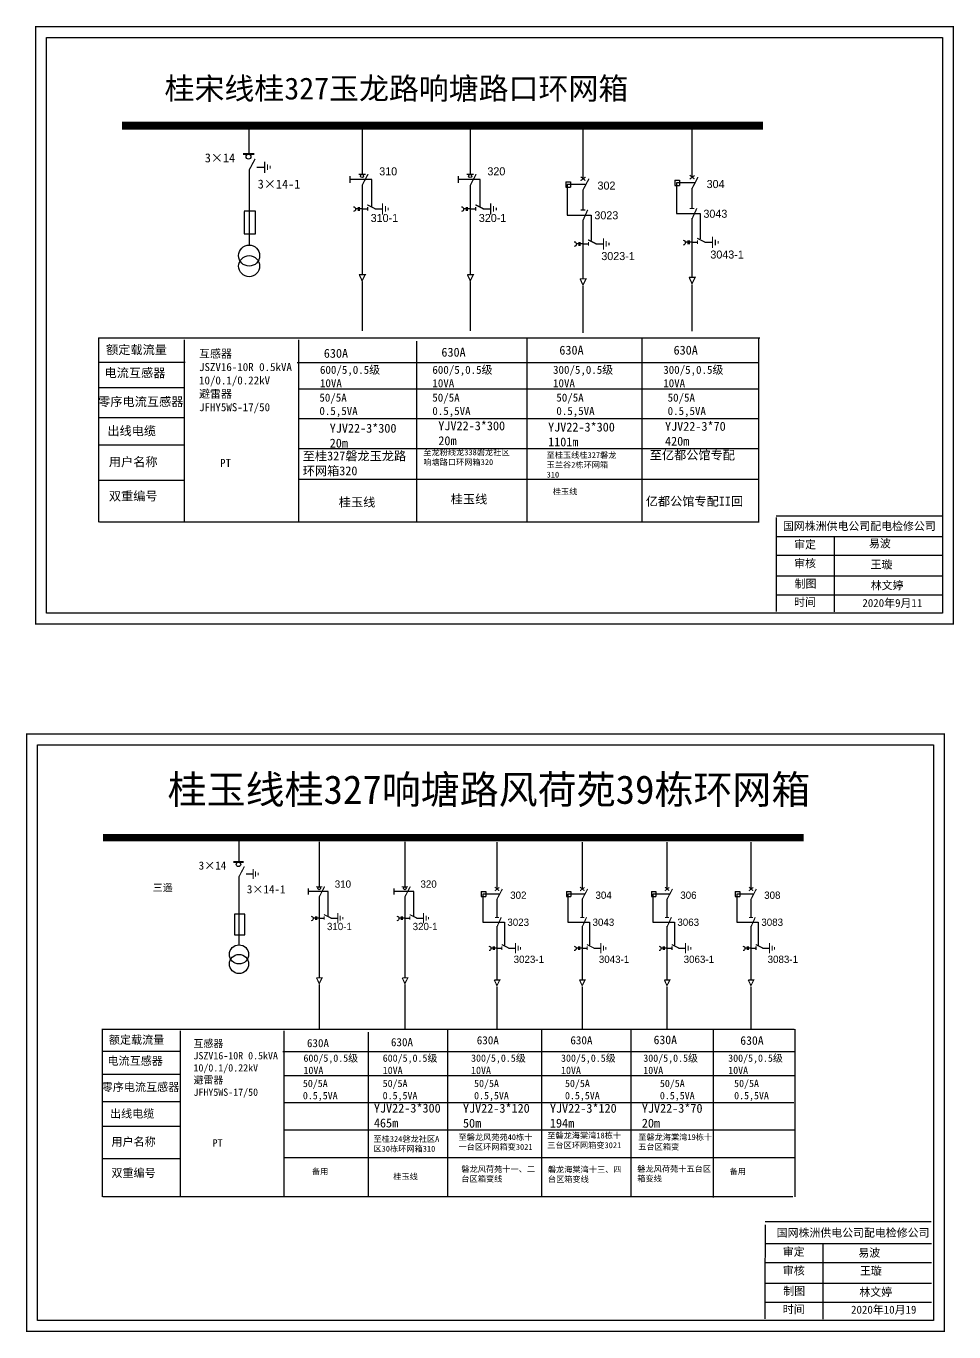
# Model space of a CAD drawing. Extents: x 1601 to 2099, y -464 to -160.
# Drawn here: x 1971.6 to 2098.5, y -338.9 to -160.3 of the extents above; entities that cross this region are included whole.
import ezdxf

# ---------------------------------------------------------------- set-up
doc = ezdxf.new("R2010")
doc.units = 0
doc.header["$LTSCALE"] = 0.774411
doc.linetypes.add('ACAD_ISO02W100', pattern=[15, 12, -3])
doc.linetypes.add('CENTER', pattern=[50.8, 31.75, -6.35, 6.35, -6.35])
doc.layers.get('0').update_dxf_attribs({"linetype": 'CONTINUOUS'})
doc.layers.get('DEFPOINTS').update_dxf_attribs({"linetype": 'CONTINUOUS'})
doc.layers.add('2', color=7, linetype='CONTINUOUS')
doc.styles.add('hztxt_txtstyle_0.00_0_0', font='simkai.ttf')
doc.styles.add('hztxt_txtstyle_1.80_0_0', font='', dxfattribs={"height": 1.8, "bigfont": 'hztxt.shx'})
doc.styles.add('hztxt_txtstyle_2.70_0_0', font='simkai.ttf', dxfattribs={"height": 2.7})
doc.styles.add('KaiTi_GB2312_txtstyle_1.09_0_0', font='simkai_0.ttf', dxfattribs={"height": 1.0944})
doc.styles.add('KaiTi_txtstyle_1.22_0_0', font='simkai.ttf', dxfattribs={"height": 1.220356})
doc.styles.add('字体', font='simkai_0.ttf', dxfattribs={"height": 2.5})
doc.styles.get('hztxt_txtstyle_1.80_0_0').set_extended_font_data('hztxt')

# ---------------------------------------------------------------- blocks, each defined once
blk = doc.blocks.new('JD')
for points in [[(-2, 0.2), (-2, -0.2), (2, 0.2), (2, -0.2)], [(1, -1.2), (1, -0.8), (-1, -1.2), (-1, -0.8)], [(-0.5, -1.8), (-0.5, -2.2), (0.5, -1.8), (0.5, -2.2)]]:
    blk.add_trace(points)

msp = doc.modelspace()

# ---------------------------------------------------------------- linework, layer by layer
at = {"color": 0}
for p, q in [((2002.12, -174.16), (2002.12, -177.77)), ((2017.58, -173.87), (2017.58, -180.59)), ((2032.37, -173.87), (2032.37, -180.59)), ((2047.78, -174.18), (2047.78, -181.23)), ((2062.7, -173.97), (2062.7, -181.03)), ((2002.13, -180.01), (2002.13, -190.27)), ((2003.21, -179.61), (2004.25, -179.61)), ((2017.58, -182.09), (2017.58, -194.3)), ((2032.37, -182.09), (2032.37, -194.3)), ((2045.44, -181.62), (2046.1, -181.62)), ((2045.44, -181.62), (2045.44, -182.35)), ((2046.1, -181.62), (2046.1, -182.35)), ((2060.35, -181.41), (2061.01, -181.41)), ((2060.35, -181.41), (2060.35, -182.14)), ((2060.35, -182.14), (2061.01, -182.14)), ((2061.01, -181.41), (2061.01, -182.14)), ((2045.44, -182.35), (2046.1, -182.35)), ((2047.78, -182.73), (2047.78, -185.46)), ((2062.7, -182.52), (2062.7, -185.25)), ((2017.58, -185.33), (2018.34, -185.33)), ((2019.34, -185.31), (2020.37, -185.31)), ((2032.37, -185.33), (2033.13, -185.33)), ((2034.12, -185.31), (2035.16, -185.31)), ((2047.78, -186.82), (2047.78, -194.85)), ((2062.7, -186.61), (2062.7, -194.65)), ((2047.78, -190.12), (2048.55, -190.12)), ((2049.54, -190.1), (2050.57, -190.1)), ((2062.7, -189.91), (2063.46, -189.91)), ((2064.45, -189.89), (2065.49, -189.89)), ((1993.38, -206.36), (1981.61, -206.36)), ((1993.34, -209.83), (1981.56, -209.83)), ((1993.34, -213.91), (1981.56, -213.91)), ((1993.29, -217.64), (1981.52, -217.64)), ((1993.34, -222.49), (1981.56, -222.49)), ((2000.73, -271.33), (2000.73, -274.62)), ((2011.72, -271.93), (2011.72, -278.04)), ((2023.43, -271.93), (2023.43, -278.04)), ((2036.02, -271.97), (2036.02, -278.38)), ((2047.68, -271.97), (2047.68, -278.38)), ((2059.28, -271.97), (2059.28, -278.38)), ((2070.76, -271.97), (2070.76, -278.38)), ((2000.75, -276.65), (2000.75, -285.98)), ((2001.73, -276.28), (2002.67, -276.28)), ((2011.72, -279.41), (2011.72, -290.51)), ((2023.43, -279.41), (2023.43, -290.51)), ((2033.89, -278.73), (2034.49, -278.73)), ((2033.89, -278.73), (2033.89, -279.39)), ((2033.89, -279.39), (2034.49, -279.39)), ((2034.49, -278.73), (2034.49, -279.39)), ((2036.02, -279.75), (2036.02, -282.22)), ((2045.55, -278.73), (2046.15, -278.73)), ((2045.55, -278.73), (2045.55, -279.39)), ((2045.55, -279.39), (2046.15, -279.39)), ((2046.15, -278.73), (2046.15, -279.39)), ((2047.68, -279.75), (2047.68, -282.22)), ((2057.15, -278.73), (2057.75, -278.73)), ((2057.15, -278.73), (2057.15, -279.39)), ((2057.15, -279.39), (2057.75, -279.39)), ((2057.75, -278.73), (2057.75, -279.39)), ((2059.28, -279.75), (2059.28, -282.22)), ((2068.62, -278.73), (2069.22, -278.73)), ((2068.62, -278.73), (2068.62, -279.39)), ((2068.62, -279.39), (2069.22, -279.39)), ((2069.22, -278.73), (2069.22, -279.39)), ((2070.76, -279.75), (2070.76, -282.22)), ((2011.72, -282.35), (2012.41, -282.35)), ((2013.31, -282.34), (2014.25, -282.34)), ((2023.43, -282.35), (2024.13, -282.35)), ((2025.03, -282.34), (2025.97, -282.34)), ((2036.02, -283.46), (2036.02, -290.77)), ((2047.68, -283.46), (2047.68, -290.77)), ((2059.28, -283.46), (2059.28, -290.77)), ((2070.76, -283.46), (2070.76, -290.77)), ((2036.02, -286.46), (2036.71, -286.46)), ((2037.62, -286.44), (2038.56, -286.44)), ((2047.68, -286.46), (2048.37, -286.46)), ((2049.27, -286.44), (2050.22, -286.44)), ((2059.28, -286.46), (2059.97, -286.46)), ((2060.87, -286.44), (2061.81, -286.44)), ((2070.76, -286.46), (2071.45, -286.46)), ((2072.35, -286.44), (2073.29, -286.44)), ((1992.79, -300.61), (1982.09, -300.61)), ((1992.75, -303.76), (1982.05, -303.76)), ((1992.75, -307.47), (1982.05, -307.47)), ((1992.71, -310.86), (1982.01, -310.86)), ((1992.75, -315.27), (1982.04, -315.27))]:
    msp.add_line(p, q, dxfattribs=at)
at = {"color": 0, "linetype": 'ACAD_ISO02W100'}
for p, q in [((2048.11, -182), (2045.65, -182)), ((2045.65, -182), (2045.65, -186.19)), ((2063.03, -181.79), (2060.56, -181.79)), ((2060.56, -181.79), (2060.56, -185.98)), ((2045.65, -186.19), (2048.9, -186.19)), ((2048.9, -186.19), (2048.9, -189.65)), ((2060.56, -185.98), (2063.81, -185.98)), ((2063.81, -185.98), (2063.81, -189.44)), ((2036.32, -279.08), (2034.08, -279.08)), ((2034.08, -279.08), (2034.08, -282.89)), ((2047.98, -279.08), (2045.74, -279.08)), ((2045.74, -279.08), (2045.74, -282.89)), ((2059.58, -279.08), (2057.34, -279.08)), ((2057.34, -279.08), (2057.34, -282.89)), ((2071.05, -279.08), (2068.82, -279.08)), ((2068.82, -279.08), (2068.82, -282.89)), ((2034.08, -282.89), (2037.04, -282.89)), ((2037.04, -282.89), (2037.04, -286.03)), ((2045.74, -282.89), (2048.7, -282.89)), ((2048.7, -282.89), (2048.7, -286.03)), ((2057.34, -282.89), (2060.29, -282.89)), ((2060.29, -282.89), (2060.29, -286.03)), ((2068.82, -282.89), (2071.77, -282.89)), ((2071.77, -282.89), (2071.77, -286.03))]:
    msp.add_line(p, q, dxfattribs=at)
at = {"color": 0, "linetype": 'CENTER'}
for p, q in [((2017.59, -195.29), (2017.59, -202.04)), ((2032.38, -195.29), (2032.38, -202.04)), ((2047.79, -195.93), (2047.79, -202.27)), ((2062.7, -195.73), (2062.7, -202.07)), ((2011.72, -291.41), (2011.72, -297.54)), ((2023.44, -291.41), (2023.44, -297.54)), ((2036.03, -291.75), (2036.03, -297.51)), ((2047.68, -291.75), (2047.68, -297.51)), ((2059.28, -291.75), (2059.28, -297.51)), ((2070.76, -291.75), (2070.76, -297.51))]:
    msp.add_line(p, q, dxfattribs=at)
at = {"color": 0, "linetype": 'Continuous'}
for p, q in [((1981.54, -202.97), (2071.98, -202.97)), ((1981.58, -228.21), (1981.58, -202.97)), ((1993.27, -203.25), (1993.27, -228.21)), ((2008.9, -203.25), (2008.9, -228.21)), ((2025.01, -203.41), (2025.01, -228.19)), ((2040.13, -203.02), (2040.13, -228.21)), ((2055.86, -203.02), (2055.86, -228.21)), ((2071.8, -203.04), (2071.8, -228.22)), ((2008.71, -206.34), (2071.8, -206.34)), ((2008.9, -209.97), (2071.8, -209.97)), ((2008.9, -214.02), (2071.8, -214.02)), ((2008.9, -218.12), (2071.8, -218.12)), ((2008.9, -222.3), (2071.8, -222.3)), ((2071.8, -228.21), (1981.66, -228.21)), ((2074.23, -230.13), (2096.98, -230.13)), ((2082.13, -230.13), (2082.13, -240.47)), ((2074.23, -232.72), (2096.98, -232.72)), ((2074.23, -235.55), (2096.98, -235.55)), ((2074.23, -238.14), (2096.98, -238.14)), ((1982.02, -297.53), (2076.69, -297.53)), ((1982.07, -320.47), (1982.07, -297.53)), ((1992.69, -297.78), (1992.69, -320.47)), ((2006.9, -297.78), (2006.9, -320.47)), ((2018.42, -297.93), (2018.42, -320.45)), ((2029.25, -297.57), (2029.25, -320.47)), ((2042.14, -297.57), (2042.14, -320.47)), ((2054.34, -297.59), (2054.34, -320.48)), ((2065.61, -297.66), (2065.61, -320.56)), ((2076.74, -297.54), (2076.74, -320.49)), ((2006.73, -300.59), (2076.72, -300.59)), ((2006.9, -303.89), (2076.74, -303.89)), ((2006.9, -307.57), (2076.63, -307.57)), ((2006.9, -311.3), (2076.82, -311.3)), ((2006.9, -315.09), (2076.72, -315.09)), ((2076.47, -320.47), (1982.14, -320.47)), ((2080.59, -326.83), (2080.57, -337.21)), ((2072.68, -326.87), (2095.43, -326.87)), ((2072.68, -329.47), (2095.43, -329.47)), ((2072.68, -332.29), (2095.43, -332.29)), ((2072.68, -334.88), (2095.43, -334.88))]:
    msp.add_line(p, q, dxfattribs=at)
at = {"color": 0, "linetype": 'Continuous', "const_width": 0.182}
for points in [[(1972.94, -160.43), (2098.42, -160.43), (2098.42, -242.13), (1972.94, -242.13)], [(1971.74, -257.15), (2097.22, -257.15), (2097.22, -338.85), (1971.74, -338.85)]]:
    msp.add_lwpolyline(points, close=True, dxfattribs=at)
at = {"color": 0, "linetype": 'Continuous'}
for points in [[(1974.41, -161.9), (2096.94, -161.9), (2096.94, -240.65), (1974.41, -240.65)], [(1973.21, -258.63), (2095.74, -258.63), (2095.74, -337.38), (1973.21, -337.38)]]:
    msp.add_lwpolyline(points, close=True, dxfattribs=at)
at = {"color": 0}
for points, const_width in [([(1984.74, -173.95), (2072.42, -173.95)], 1.1), ([(2001.29, -177.83), (2002.83, -177.83)], 0.261), ([(2002.13, -180.05), (2002.96, -178.49)], 0.165), ([(2017.1, -180.61), (2018.07, -180.61)], 0.165), ([(2017.58, -182.13), (2018.41, -180.57)], 0.165), ([(2031.89, -180.61), (2032.86, -180.61)], 0.165), ([(2032.37, -182.13), (2033.19, -180.57)], 0.165), ([(2047.48, -180.93), (2048.12, -181.47)], 0.165), ([(2047.47, -181.48), (2048.14, -180.98)], 0.165), ([(2047.78, -182.78), (2048.61, -181.21)], 0.165), ([(2062.38, -181.27), (2063.05, -180.77)], 0.165), ([(2062.39, -180.72), (2063.04, -181.26)], 0.165), ([(2062.7, -182.57), (2063.52, -181)], 0.165), ([(2018.3, -184.78), (2019.4, -185.33)], 0.165), ([(2018.34, -185.08), (2018.34, -185.59)], 0.165), ([(2033.09, -184.78), (2034.19, -185.33)], 0.165), ([(2033.13, -185.08), (2033.13, -185.59)], 0.165), ([(2047.49, -185.5), (2048.1, -185.5)], 0.165), ([(2047.75, -187.02), (2048.44, -185.46)], 0.165), ([(2062.4, -185.29), (2063.01, -185.29)], 0.165), ([(2062.66, -186.81), (2063.36, -185.26)], 0.165), ([(2063.42, -189.36), (2064.51, -189.91)], 0.165), ([(2048.5, -189.57), (2049.6, -190.12)], 0.165), ([(2048.55, -189.86), (2048.55, -190.37)], 0.165), ([(2063.46, -189.66), (2063.46, -190.16)], 0.165), ([(2017.18, -194.33), (2018.02, -194.33), (2017.59, -195.17), (2017.19, -194.31)], 0.165), ([(2031.97, -194.33), (2032.8, -194.33), (2032.38, -195.17), (2031.98, -194.31)], 0.165), ([(2062.29, -194.7), (2063.13, -194.7), (2062.7, -195.55), (2062.3, -194.68)], 0.165), ([(2047.38, -194.9), (2048.22, -194.9), (2047.79, -195.75), (2047.39, -194.89)], 0.165), ([(1982.14, -271.33), (2077.99, -271.33)], 0.998), ([(1999.98, -274.67), (2001.38, -274.67)], 0.238), ([(2000.75, -276.69), (2001.5, -275.27)], 0.15), ([(2011.27, -278.06), (2012.16, -278.06)], 0.15), ([(2011.72, -279.45), (2012.46, -278.03)], 0.15), ([(2022.99, -278.06), (2023.88, -278.06)], 0.15), ([(2023.43, -279.45), (2024.18, -278.03)], 0.15), ([(2035.74, -278.61), (2036.35, -278.15)], 0.15), ([(2035.74, -278.11), (2036.33, -278.6)], 0.15), ([(2036.02, -279.78), (2036.77, -278.36)], 0.15), ([(2047.4, -278.61), (2048, -278.15)], 0.15), ([(2047.4, -278.11), (2047.99, -278.6)], 0.15), ([(2047.68, -279.78), (2048.43, -278.36)], 0.15), ([(2059, -278.11), (2059.59, -278.6)], 0.15), ([(2058.99, -278.61), (2059.6, -278.15)], 0.15), ([(2059.28, -279.78), (2060.03, -278.36)], 0.15), ([(2070.48, -278.11), (2071.06, -278.6)], 0.15), ([(2070.47, -278.61), (2071.08, -278.15)], 0.15), ([(2070.76, -279.78), (2071.5, -278.36)], 0.15), ([(2012.37, -281.86), (2013.37, -282.35)], 0.15), ([(2012.41, -282.12), (2012.41, -282.58)], 0.15), ([(2024.09, -281.86), (2025.09, -282.35)], 0.15), ([(2024.13, -282.12), (2024.13, -282.58)], 0.15), ([(2035.75, -282.26), (2036.31, -282.26)], 0.15), ([(2035.99, -283.64), (2036.62, -282.23)], 0.15), ([(2047.41, -282.26), (2047.97, -282.26)], 0.15), ([(2047.65, -283.64), (2048.28, -282.23)], 0.15), ([(2059.01, -282.26), (2059.56, -282.26)], 0.15), ([(2059.25, -283.64), (2059.88, -282.23)], 0.15), ([(2070.49, -282.26), (2071.04, -282.26)], 0.15), ([(2070.72, -283.64), (2071.35, -282.23)], 0.15), ([(2036.68, -285.96), (2037.67, -286.46)], 0.15), ([(2036.71, -286.23), (2036.71, -286.69)], 0.15), ([(2048.33, -285.96), (2049.33, -286.46)], 0.15), ([(2048.37, -286.23), (2048.37, -286.69)], 0.15), ([(2059.93, -285.96), (2060.93, -286.46)], 0.15), ([(2059.97, -286.23), (2059.97, -286.69)], 0.15), ([(2071.41, -285.96), (2072.41, -286.46)], 0.15), ([(2071.45, -286.23), (2071.45, -286.69)], 0.15), ([(2011.35, -290.53), (2012.11, -290.53), (2011.72, -291.3), (2011.36, -290.52)], 0.15), ([(2023.07, -290.53), (2023.83, -290.53), (2023.44, -291.3), (2023.08, -290.52)], 0.15), ([(2035.65, -290.81), (2036.42, -290.81), (2036.03, -291.58), (2035.66, -290.8)], 0.15), ([(2047.31, -290.81), (2048.07, -290.81), (2047.68, -291.58), (2047.32, -290.8)], 0.15), ([(2058.91, -290.81), (2059.67, -290.81), (2059.28, -291.58), (2058.92, -290.8)], 0.15), ([(2070.39, -290.81), (2071.15, -290.81), (2070.76, -291.58), (2070.4, -290.8)], 0.15)]:
    msp.add_lwpolyline(points, dxfattribs=dict(at, const_width=const_width))
for points in [[(2015.92, -180.86), (2015.92, -181.78)], [(2030.71, -180.86), (2030.71, -181.78)], [(2001.48, -185.69), (2001.48, -188.77), (2003, -188.77), (2003, -185.66), (2001.48, -185.66)], [(2017.03, -185.32), (2016.68, -185.32)], [(2017.03, -185.09), (2017.03, -185.59)], [(2017.18, -185.09), (2017.18, -185.59)], [(2017.58, -185.32), (2017.18, -185.32)], [(2031.82, -185.32), (2031.47, -185.32)], [(2031.82, -185.09), (2031.82, -185.59)], [(2031.97, -185.09), (2031.97, -185.59)], [(2032.37, -185.32), (2031.97, -185.32)], [(2047.23, -190.11), (2046.88, -190.11)], [(2047.23, -189.88), (2047.23, -190.38)], [(2047.38, -189.88), (2047.38, -190.38)], [(2047.78, -190.11), (2047.38, -190.11)], [(2062.14, -189.9), (2061.8, -189.9)], [(2062.14, -189.67), (2062.14, -190.17)], [(2062.3, -189.67), (2062.3, -190.17)], [(2062.7, -189.9), (2062.3, -189.9)], [(2010.21, -278.29), (2010.21, -279.12)], [(2021.92, -278.29), (2021.92, -279.12)], [(2000.15, -281.82), (2000.15, -284.62), (2001.54, -284.62), (2001.54, -281.79), (2000.15, -281.79)], [(2011.21, -282.14), (2011.21, -282.59)], [(2011.35, -282.14), (2011.35, -282.59)], [(2022.93, -282.14), (2022.93, -282.59)], [(2023.07, -282.14), (2023.07, -282.59)], [(2011.21, -282.35), (2010.9, -282.35)], [(2011.71, -282.35), (2011.35, -282.35)], [(2022.93, -282.35), (2022.62, -282.35)], [(2023.43, -282.35), (2023.07, -282.35)], [(2035.52, -286.45), (2035.2, -286.45)], [(2035.52, -286.24), (2035.52, -286.7)], [(2035.66, -286.24), (2035.66, -286.7)], [(2036.02, -286.45), (2035.66, -286.45)], [(2047.18, -286.45), (2046.86, -286.45)], [(2047.18, -286.24), (2047.18, -286.7)], [(2047.32, -286.24), (2047.32, -286.7)], [(2047.68, -286.45), (2047.32, -286.45)], [(2058.77, -286.45), (2058.46, -286.45)], [(2058.77, -286.24), (2058.77, -286.7)], [(2058.91, -286.24), (2058.91, -286.7)], [(2059.28, -286.45), (2058.91, -286.45)], [(2070.25, -286.45), (2069.94, -286.45)], [(2070.25, -286.24), (2070.25, -286.7)], [(2070.39, -286.24), (2070.39, -286.7)], [(2070.75, -286.45), (2070.39, -286.45)]]:
    msp.add_lwpolyline(points, dxfattribs=at)
at = {"color": 0, "linetype": 'ACAD_ISO02W100'}
for points in [[(2018.93, -185.07), (2018.93, -181.32), (2015.92, -181.32)], [(2033.72, -185.07), (2033.72, -181.32), (2030.71, -181.32)], [(2012.94, -282.12), (2012.94, -278.71), (2010.21, -278.71)], [(2024.66, -282.12), (2024.66, -278.71), (2021.92, -278.71)]]:
    msp.add_lwpolyline(points, dxfattribs=at)
at = {"color": 0}
for points in [[(2016.39, -185.04, -0.877934), (2016.4, -185.71)], [(2031.17, -185.04, -0.877934), (2031.19, -185.71)], [(2046.59, -189.83, -0.877934), (2046.6, -190.49)], [(2061.5, -189.62, -0.877934), (2061.51, -190.29)], [(2010.63, -282.09, -0.877934), (2010.64, -282.7)], [(2022.35, -282.09, -0.877934), (2022.36, -282.7)], [(2034.93, -286.19, -0.877934), (2034.95, -286.8)], [(2046.59, -286.19, -0.877934), (2046.6, -286.8)], [(2058.19, -286.19, -0.877934), (2058.2, -286.8)], [(2069.67, -286.19, -0.877934), (2069.68, -286.8)]]:
    msp.add_lwpolyline(points, format="xyb", dxfattribs=at)
at = {"color": 0, "linetype": 'Continuous', "const_width": 0.182}
for points in [[(2074.17, -227.33), (2096.92, -227.33)], [(2074.23, -227.52), (2074.22, -240.43)], [(2072.73, -324.27), (2072.66, -337.17)], [(2072.68, -323.87), (2095.43, -323.87)]]:
    msp.add_lwpolyline(points, dxfattribs=at)
at = {"color": 0}
for centre, radius in [((2002.06, -178.19), 0.335), ((2017.58, -180.84), 0.211), ((2032.37, -180.84), 0.211), ((2000.68, -275), 0.305), ((2011.72, -278.27), 0.192), ((2023.43, -278.27), 0.192)]:
    msp.add_circle(centre, radius, dxfattribs=at)
at = {"layer": '2', "color": 0}
for centre, radius in [((2002.14, -191.73), 1.44), ((2002.14, -193.17), 1.44), ((2000.76, -287.31), 1.31), ((2000.76, -288.62), 1.31)]:
    msp.add_circle(centre, radius, dxfattribs=at)

# ---------------------------------------------------------------- block references
at = {"color": 0, "rotation": 90}
for p, xscale, yscale, zscale in [((2004.26, -179.64), 0.3844120780053686, 0.3844120780053686, 0.3844120780054647), ((2020.39, -185.34), 0.3844120780053686, 0.3844120780053686, 0.3844120780054647), ((2035.17, -185.34), 0.3844120780053686, 0.3844120780053686, 0.3844120780054647), ((2065.5, -189.92), 0.3844120780053686, 0.3844120780053686, 0.3844120780054647), ((2050.59, -190.13), 0.3844120780053686, 0.3844120780053686, 0.3844120780054647), ((2002.68, -276.31), 0.3494655254594932, 0.3494655254594932, 0.3494655254595134), ((2014.26, -282.36), 0.3494655254594932, 0.3494655254594932, 0.3494655254595134), ((2025.98, -282.36), 0.3494655254594932, 0.3494655254594932, 0.3494655254595134), ((2038.57, -286.47), 0.3494655254594932, 0.3494655254594932, 0.3494655254595134), ((2050.23, -286.47), 0.3494655254594932, 0.3494655254594932, 0.3494655254595134), ((2061.83, -286.47), 0.3494655254594932, 0.3494655254594932, 0.3494655254595134), ((2073.3, -286.47), 0.3494655254594932, 0.3494655254594932, 0.3494655254595134)]:
    msp.add_blockref('JD', p, dxfattribs=dict(at, xscale=xscale, yscale=yscale, zscale=zscale))

# ---------------------------------------------------------------- texts
at = {"color": 0, "linetype": 'Continuous', "style": 'hztxt_txtstyle_2.70_0_0'}
for s, height, p in [('3×14', 1.22, (1996.08, -178.97)), ('3×14-1', 1.22, (2003.32, -182.55)), ('3×14', 1.109, (1995.24, -275.71)), ('3×14-1', 1.109, (2001.83, -278.96))]:
    msp.add_text(s, height=height, dxfattribs=at).set_placement(p)
at = {"color": 0, "style": 'hztxt_txtstyle_1.80_0_0'}
for s, height, p in [('310', 1.098, (2019.93, -180.75)), ('320', 1.098, (2034.72, -180.75)), ('302', 1.098, (2049.78, -182.7)), ('304', 1.098, (2064.7, -182.49)), ('3023', 1.098, (2049.35, -186.76)), ('3043', 1.098, (2064.26, -186.55)), ('310-1', 1.098, (2018.76, -187.13)), ('320-1', 1.098, (2033.55, -187.13)), ('3043-1', 1.098, (2065.21, -192.13)), ('3023-1', 1.098, (2050.3, -192.34)), ('310', 0.998, (2013.85, -278.19)), ('320', 0.998, (2025.57, -278.19)), ('302', 0.998, (2037.84, -279.71)), ('304', 0.998, (2049.5, -279.71)), ('306', 0.998, (2061.1, -279.71)), ('308', 0.998, (2072.57, -279.71)), ('310-1', 0.998, (2012.78, -283.99)), ('320-1', 0.998, (2024.5, -283.99)), ('3023', 0.998, (2037.45, -283.41)), ('3043', 0.998, (2049.1, -283.41)), ('3063', 0.998, (2060.7, -283.41)), ('3083', 0.998, (2072.18, -283.41)), ('3023-1', 0.998, (2038.31, -288.48)), ('3043-1', 0.998, (2049.96, -288.48)), ('3063-1', 0.998, (2061.56, -288.48)), ('3083-1', 0.998, (2073.04, -288.48))]:
    msp.add_text(s, height=height, dxfattribs=at).set_placement(p)
at = {"color": 0, "linetype": 'Continuous', "attachment_point": 1}
for s, insert, char_height, width, style in [(' 桂宋线桂327玉龙路响塘路口环网箱', (1988.54, -167.37), 3, 85.7498, '字体'), ('{\\fSimSun|b0|i0|c134|p2;额定载流量}', (1982.58, -203.98), 1.2204, 19.6738, 'hztxt_txtstyle_2.70_0_0'), ('\\A1;{\\fSimSun|b0|i0|c134|p2;互感器\\PJSZV16-10R 0.5kVA\\P10/0.1/0.22kV\\P避雷器\\PJFHY5WS-17/50}', (1995.29, -204.59), 1.0983, 20.2524, 'hztxt_txtstyle_2.70_0_0'), ('{\\fSimSun|b0|i0|c134|p2;630A}', (2012.35, -204.48), 1.2204, 19.6738, 'hztxt_txtstyle_2.70_0_0'), ('{\\fSimSun|b0|i0|c134|p2;630A}', (2028.43, -204.33), 1.2204, 19.6738, 'hztxt_txtstyle_2.70_0_0'), ('{\\fSimSun|b0|i0|c134|p2;630A}', (2044.56, -204.05), 1.2204, 19.6738, 'hztxt_txtstyle_2.70_0_0'), ('{\\fSimSun|b0|i0|c134|p2;630A}', (2060.18, -204.05), 1.2204, 19.6738, 'hztxt_txtstyle_2.70_0_0'), ('{\\fSimSun|b0|i0|c134|p2;电流互感器}', (1982.37, -207.15), 1.2204, 19.6738, 'hztxt_txtstyle_2.70_0_0'), ('\\A1;{\\fSimSun|b0|i0|c134|p2;600/5,0.5级\\P10VA}', (2011.83, -206.8), 1.0983, 20.2524, 'hztxt_txtstyle_2.70_0_0'), ('\\A1;{\\fSimSun|b0|i0|c134|p2;600/5,0.5级\\P10VA}', (2027.2, -206.8), 1.0983, 20.2524, 'hztxt_txtstyle_2.70_0_0'), ('\\A1;{\\fSimSun|b0|i0|c134|p2;300/5,0.5级\\P10VA}', (2043.7, -206.8), 1.0983, 20.2524, 'hztxt_txtstyle_2.70_0_0'), ('\\A1;{\\fSimSun|b0|i0|c134|p2;300/5,0.5级\\P10VA}', (2058.77, -206.8), 1.0983, 20.2524, 'hztxt_txtstyle_2.70_0_0'), ('{\\fSimSun|b0|i0|c134|p2;50/5A\\P0.5,5VA}', (2011.75, -210.6), 1.0983, 19.6738, 'hztxt_txtstyle_2.70_0_0'), ('{\\fSimSun|b0|i0|c134|p2;50/5A\\P0.5,5VA}', (2027.19, -210.6), 1.0983, 19.6738, 'hztxt_txtstyle_2.70_0_0'), ('{\\fSimSun|b0|i0|c134|p2;50/5A\\P0.5,5VA}', (2044.15, -210.6), 1.0983, 19.6738, 'hztxt_txtstyle_2.70_0_0'), ('{\\fSimSun|b0|i0|c134|p2;50/5A\\P0.5,5VA}', (2059.37, -210.6), 1.0983, 19.6738, 'hztxt_txtstyle_2.70_0_0'), ('{\\fSimSun|b0|i0|c134|p2;零序电流互感器}', (1981.5, -211.09), 1.2204, 19.6738, 'hztxt_txtstyle_2.70_0_0'), ('YJV22-3*300\\P20m', (2028.01, -214.4), 1.2204, 19.6738, 'hztxt_txtstyle_2.70_0_0'), ('{\\fSimSun|b0|i0|c134|p2;出线电缆}', (1982.75, -215.09), 1.2204, 19.6738, 'hztxt_txtstyle_2.70_0_0'), ('YJV22-3*300\\P20m', (2013.16, -214.73), 1.2204, 19.6738, 'hztxt_txtstyle_2.70_0_0'), ('YJV22-3*300\\P1101m', (2043.02, -214.57), 1.2204, 19.6738, 'hztxt_txtstyle_2.70_0_0'), ('{\\fSimSun|b0|i0|c134|p2;用户名称}', (1982.96, -219.32), 1.2204, 19.6738, 'hztxt_txtstyle_2.70_0_0'), ('{\\fSimSun|b0|i0|c134|p2;PT}', (1998.17, -219.54), 1.1026, 8.5785, 'hztxt_txtstyle_0.00_0_0'), ('{\\fSimSun|b0|i0|c134|p2;至桂327磐龙玉龙路环网箱320}', (2009.47, -218.52), 1.2204, 15.2993, 'hztxt_txtstyle_2.70_0_0'), ('{\\fSimSun|b0|i0|c134|p2;至龙粉线龙338磐龙社区响塘路口环网箱320}', (2025.96, -218.24), 0.8, 11.8804, 'hztxt_txtstyle_2.70_0_0'), ('至{\\fSimSun|b0|i0|c134|p2;桂玉线桂327磐龙玉兰谷2栋环网箱\\P}310', (2042.82, -218.62), 0.8, 9.8107, 'hztxt_txtstyle_2.70_0_0'), ('{\\fSimSun|b0|i0|c134|p2;双重编号}', (1982.96, -224.01), 1.2204, 19.6738, 'hztxt_txtstyle_2.70_0_0'), ('{\\fSimSun|b0|i0|c134|p2;桂玉线}', (2014.4, -224.84), 1.2204, 10.5639, 'hztxt_txtstyle_2.70_0_0'), ('{\\fSimSun|b0|i0|c134|p2;桂玉线}', (2029.71, -224.42), 1.2204, 10.5639, 'hztxt_txtstyle_2.70_0_0'), ('桂玉线', (2043.66, -223.6), 0.8, 9.8107, 'hztxt_txtstyle_2.70_0_0'), ('国网株洲供电公司配电检修公司', (2075.13, -228.19), 1.0944, 29.9201, '字体'), ('易波', (2086.9, -230.55), 1.094, 8.5588, '字体'), ('\\f\uffbfﾬￌﾣﾤ_GB2312|b0|i0|c134|p49;审定', (2076.67, -230.7), 1.0944, 8.5588, '字体'), ('\\f\uffbfﾬￌﾣﾤ_GB2312|b0|i0|c134|p49;审核', (2076.67, -233.28), 1.0944, 8.5588, '字体'), ('{\\fSimSun|b0|i0|c134|p2;王璇}', (2087.12, -233.43), 1.0944, 8.5588, '字体'), ('\\f\uffbfﾬￌﾣﾤ_GB2312|b0|i0|c134|p49;制图', (2076.73, -236.06), 1.0944, 8.5588, '字体'), ('{\\fSimSun|b0|i0|c134|p2;林文婷}', (2087.15, -236.29), 1.0944, 8.5588, '字体'), ('\\f\uffbfﾬￌﾣﾤ_GB2312|b0|i0|c134|p49;时间', (2076.67, -238.57), 1.0944, 8.5588, '字体'), ('2020{\\fSimSun|b0|i0|c134|p2;年}9{\\fSimSun|b0|i0|c134|p2;月11}', (2086, -238.7), 1.0944, 16.0081, '字体'), ('{\\fSimSun|b0|i0|c134|p2;三遥}', (1988.96, -277.69), 1.0024, 7.7986, 'hztxt_txtstyle_0.00_0_0'), ('{\\fSimSun|b0|i0|c134|p2;额定载流量}', (1982.97, -298.44), 1.1094, 17.8852, 'hztxt_txtstyle_2.70_0_0'), ('\\A1;{\\fSimSun|b0|i0|c134|p2;互感器\\PJSZV16-10R 0.5kVA\\P10/0.1/0.22kV\\P避雷器\\PJFHY5WS-17/50}', (1994.53, -299), 0.9985, 18.4113, 'hztxt_txtstyle_2.70_0_0'), ('{\\fSimSun|b0|i0|c134|p2;630A}', (2010.04, -298.89), 1.1094, 17.8852, 'hztxt_txtstyle_2.70_0_0'), ('{\\fSimSun|b0|i0|c134|p2;630A}', (2021.53, -298.76), 1.1094, 17.8852, 'hztxt_txtstyle_2.70_0_0'), ('{\\fSimSun|b0|i0|c134|p2;630A}', (2033.27, -298.5), 1.1094, 17.8852, 'hztxt_txtstyle_2.70_0_0'), ('{\\fSimSun|b0|i0|c134|p2;630A}', (2046.07, -298.5), 1.1094, 17.8852, 'hztxt_txtstyle_2.70_0_0'), ('{\\fSimSun|b0|i0|c134|p2;630A}', (2057.45, -298.41), 1.1757, 9.454, 'hztxt_txtstyle_0.00_0_0'), ('{\\fSimSun|b0|i0|c134|p2;630A}', (2069.3, -298.5), 1.1757, 9.454, 'hztxt_txtstyle_0.00_0_0'), ('{\\fSimSun|b0|i0|c134|p2;电流互感器}', (1982.78, -301.32), 1.1094, 17.8852, 'hztxt_txtstyle_2.70_0_0'), ('\\A1;{\\fSimSun|b0|i0|c134|p2;600/5,0.5级\\P10VA}', (2009.57, -301), 0.9985, 18.4113, 'hztxt_txtstyle_2.70_0_0'), ('\\A1;{\\fSimSun|b0|i0|c134|p2;600/5,0.5级\\P10VA}', (2020.41, -301), 0.9985, 18.4113, 'hztxt_txtstyle_2.70_0_0'), ('\\A1;{\\fSimSun|b0|i0|c134|p2;300/5,0.5级\\P10VA}', (2032.49, -301), 0.9985, 18.4113, 'hztxt_txtstyle_2.70_0_0'), ('\\A1;{\\fSimSun|b0|i0|c134|p2;300/5,0.5级\\P10VA}', (2044.79, -301), 0.9985, 18.4113, 'hztxt_txtstyle_2.70_0_0'), ('\\A1;{\\fSimSun|b0|i0|c134|p2;300/5,0.5级\\P10VA}', (2056.04, -301), 0.9985, 18.4113, 'hztxt_txtstyle_2.70_0_0'), ('\\A1;{\\fSimSun|b0|i0|c134|p2;300/5,0.5级\\P10VA}', (2067.65, -301), 0.9985, 18.4113, 'hztxt_txtstyle_2.70_0_0'), ('{\\fSimSun|b0|i0|c134|p2;零序电流互感器}', (1981.99, -304.9), 1.1094, 17.8852, 'hztxt_txtstyle_2.70_0_0'), ('{\\fSimSun|b0|i0|c134|p2;50/5A\\P0.5,5VA}', (2009.49, -304.46), 0.9985, 17.8852, 'hztxt_txtstyle_2.70_0_0'), ('{\\fSimSun|b0|i0|c134|p2;50/5A\\P0.5,5VA}', (2020.4, -304.46), 0.9985, 17.8852, 'hztxt_txtstyle_2.70_0_0'), ('{\\fSimSun|b0|i0|c134|p2;50/5A\\P0.5,5VA}', (2032.9, -304.46), 0.9985, 17.8852, 'hztxt_txtstyle_2.70_0_0'), ('{\\fSimSun|b0|i0|c134|p2;50/5A\\P0.5,5VA}', (2045.33, -304.46), 0.9985, 17.8852, 'hztxt_txtstyle_2.70_0_0'), ('{\\fSimSun|b0|i0|c134|p2;50/5A\\P0.5,5VA}', (2058.31, -304.46), 0.9985, 17.8852, 'hztxt_txtstyle_2.70_0_0'), ('{\\fSimSun|b0|i0|c134|p2;50/5A\\P0.5,5VA}', (2068.46, -304.46), 0.9985, 17.8852, 'hztxt_txtstyle_2.70_0_0'), ('{\\fSimSun|b0|i0|c134|p2;出线电缆}', (1983.12, -308.54), 1.1094, 17.8852, 'hztxt_txtstyle_2.70_0_0'), ('YJV22-3*300\\P465m', (2019.2, -307.73), 1.2204, 19.6738, 'hztxt_txtstyle_2.70_0_0'), ('YJV22-3*120\\P50m', (2031.38, -307.75), 1.2204, 19.6738, 'hztxt_txtstyle_2.70_0_0'), ('YJV22-3*120\\P194m', (2043.27, -307.75), 1.2204, 19.6738, 'hztxt_txtstyle_2.70_0_0'), ('YJV22-3*70\\P20m', (2055.84, -307.75), 1.22, 19.6738, 'hztxt_txtstyle_2.70_0_0'), ('{\\fSimSun|b0|i0|c134|p2;用户名称}', (1983.31, -312.39), 1.1094, 17.8852, 'hztxt_txtstyle_2.70_0_0'), ('{\\fSimSun|b0|i0|c134|p2;至桂324磐龙社区A区30栋环网箱310}', (2019.14, -312.16), 0.8, 9.35, '字体'), ('至磐龙风苑苑40栋十{\\fSimSun|b0|i0|c134|p2;一台区环网箱变3021}', (2030.77, -311.91), 0.8, 10.2246, 'hztxt_txtstyle_2.70_0_0'), ('至磐龙海棠湾18栋十{\\fSimSun|b0|i0|c134|p2;三台区环网箱变3021}', (2042.9, -311.68), 0.8, 10.2246, 'hztxt_txtstyle_2.70_0_0'), ('至磐龙海棠湾19栋十{\\fSimSun|b0|i0|c134|p2;五台区箱变}', (2055.35, -311.9), 0.8, 10.2246, 'hztxt_txtstyle_2.70_0_0'), ('{\\fSimSun|b0|i0|c134|p2;PT}', (1997.14, -312.59), 1.0024, 7.7986, 'hztxt_txtstyle_0.00_0_0'), ('{\\fSimSun|b0|i0|c134|p2;磐龙风荷苑十五台区箱变线}', (2055.22, -316.25), 0.8, 10.2246, 'hztxt_txtstyle_2.70_0_0'), ('{\\fSimSun|b0|i0|c134|p2;双重编号}', (1983.31, -316.65), 1.1094, 17.8852, 'hztxt_txtstyle_2.70_0_0'), ('备用', (2010.74, -316.6), 0.8, 9.8107, 'hztxt_txtstyle_2.70_0_0'), ('桂玉线', (2021.85, -317.3), 0.8, 9.8107, 'hztxt_txtstyle_2.70_0_0'), ('{\\fSimSun|b0|i0|c134|p2;磐龙风荷苑十一、二台区箱变线}', (2031.16, -316.28), 0.8, 10.2246, 'hztxt_txtstyle_2.70_0_0'), ('{\\fSimSun|b0|i0|c134|p2;磐龙海棠湾十三、四台区箱变线}', (2042.99, -316.33), 0.8, 10.2246, 'hztxt_txtstyle_2.70_0_0'), ('备用', (2067.83, -316.6), 0.8, 9.8107, 'hztxt_txtstyle_2.70_0_0'), ('国网株洲供电公司配电检修公司', (2074.28, -324.84), 1.0944, 29.9201, '字体'), ('\\f\uffbfﾬￌﾣﾤ_GB2312|b0|i0|c134|p49;审定', (2075.12, -327.44), 1.0944, 8.5588, '字体'), ('易波', (2085.45, -327.57), 1.094, 8.5588, '字体'), ('\\f\uffbfﾬￌﾣﾤ_GB2312|b0|i0|c134|p49;审核', (2075.12, -330.02), 1.0944, 8.5588, '字体'), ('\\f\uffbfﾬￌﾣﾤ_GB2312|b0|i0|c134|p49;制图', (2075.18, -332.8), 1.0944, 8.5588, '字体'), ('\\f\uffbfﾬￌﾣﾤ_GB2312|b0|i0|c134|p49;时间', (2075.12, -335.31), 1.0944, 8.5588, '字体')]:
    msp.add_mtext(s, dxfattribs=dict(at, insert=insert, char_height=char_height, width=width, style=style))
at = {"color": 7, "linetype": 'Continuous', "attachment_point": 1}
for s, insert, char_height, width, style in [('YJV22-3*70\\P420m', (2059.01, -214.47), 1.22, 19.6738, 'KaiTi_txtstyle_1.22_0_0'), ('{\\fSimSun|b0|i0|c134|p2;至亿都公馆专配}', (2056.92, -218.4), 1.2204, 15.2993, 'KaiTi_txtstyle_1.22_0_0'), ('王璇', (2085.67, -330.04), 1.094, 8.5588, 'KaiTi_GB2312_txtstyle_1.09_0_0'), ('林文婷', (2085.59, -332.95), 1.094, 8.5588, 'KaiTi_GB2312_txtstyle_1.09_0_0'), ('2020年10月19', (2084.45, -335.36), 1.094, 16.0081, 'KaiTi_GB2312_txtstyle_1.09_0_0')]:
    msp.add_mtext(s, dxfattribs=dict(at, insert=insert, char_height=char_height, width=width, style=style))
at = {"color": 7, "linetype": 'Continuous', "true_color": 0xffffff, "insert": (2056.38, -224.71), "char_height": 1.2204, "width": 19.6738, "attachment_point": 1, "style": 'hztxt_txtstyle_2.70_0_0'}
msp.add_mtext('{\\fSimSun|b0|i0|c134|p2;亿都公馆专配II回}', dxfattribs=at)
at = {"layer": 'DEFPOINTS', "color": 0, "insert": (1991, -262.81), "char_height": 3.9062, "width": 93.1531, "attachment_point": 1, "style": 'hztxt_txtstyle_0.00_0_0'}
msp.add_mtext('{\\fSimSun|b0|i0|c134|p2;桂玉线桂327响塘路风荷苑39栋环网箱}', dxfattribs=at)

doc.saveas('drawing.dxf')
